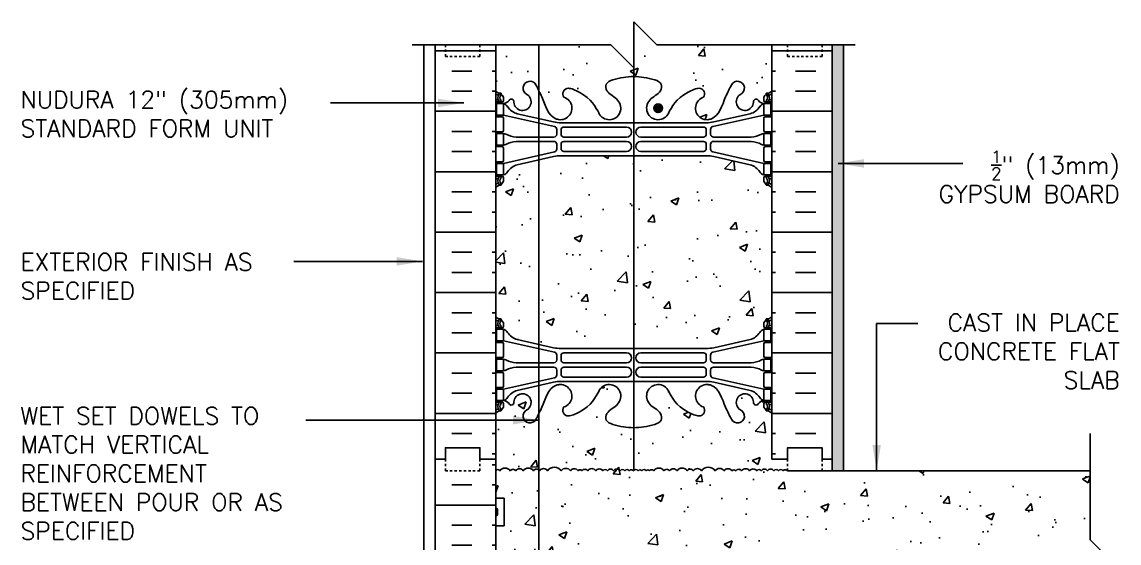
# Model space of a CAD drawing. Header units: inches. Extents: x 103.6 to 151.4, y 92.1 to 160.
# Drawn here: x 103.65 to 151.35, y 137.39 to 160.03 of the extents above; entities that cross this region are included whole.
import ezdxf

# ---------------------------------------------------------------- set-up
doc = ezdxf.new("R2010")
doc.units = ezdxf.units.IN
doc.header["$LTSCALE"] = 0.5
doc.header["$MEASUREMENT"] = 0
doc.linetypes.add('DASHED2', pattern=[0.375, 0.25, -0.125])
for name, color, linetype in [('HATCH', 12, 'Continuous'), ('line25', 2, 'Continuous'), ('LINE3', 3, 'Continuous'), ('LINE50', 5, 'Continuous'), ('LINE9', 9, 'Continuous'), ('TEXT', 4, 'Continuous'), ('Web_Edge', 9, 'Continuous')]:
    doc.layers.add(name, color=color, linetype=linetype)
doc.styles.add('DIM', font='romans.shx', dxfattribs={"width": 0.7})
doc.styles.add('ROMANS', font='romans.shx', dxfattribs={"height": 0.75})
doc.dimstyles.new('ext_12', dxfattribs={"dimscale": 12, "dimtxt": 0.09375, "dimasz": 0.09375, "dimexe": 0.09375, "dimexo": 0.0625, "dimgap": 0.0625, "dimtad": 1, "dimdec": 1, "dimzin": 3, "dimdsep": 46, "dimlunit": 4, "dimtxsty": 'DIM', "dimcen": 0.09, "dimdle": 0.09375, "dimclrt": 4, "dimadec": 0, "dimazin": 0, "dimtfac": 1, "dimtdec": 1, "dimtmove": 2, "dimatfit": 3, "dimfxl": 1, "dimfrac": 2, "dimtolj": 1, "dimtzin": 0, "dimarcsym": 0})

# ---------------------------------------------------------------- blocks, each defined once
blk = doc.blocks.new('12-inch Hinge Pin Web')
at = {"layer": 'Web_Edge'}
for p, q in [((349.823, 208.626), (349.901, 208.626)), ((349.823, 208.526), (350.107, 208.526)), ((349.969, 208.905), (350.059, 208.905)), ((349.969, 208.526), (349.969, 208.456)), ((350.059, 208.905), (350.059, 208.863)), ((350.059, 208.526), (350.059, 208.456)), ((350.169, 208.656), (350.169, 208.588)), ((361.477, 208.656), (361.477, 208.588)), ((361.823, 208.526), (361.54, 208.526)), ((361.677, 208.905), (361.587, 208.905)), ((361.587, 208.905), (361.587, 208.863)), ((361.587, 208.526), (361.587, 208.456)), ((361.677, 208.526), (361.677, 208.456)), ((361.823, 208.626), (361.746, 208.626)), ((352.339, 207.658), (350.758, 208.011)), ((359.308, 207.658), (360.889, 208.011)), ((349.823, 207.886), (350.107, 207.886)), ((349.969, 207.956), (349.969, 207.886)), ((350.059, 207.956), (350.059, 207.886)), ((352.382, 207.459), (350.164, 207.956)), ((350.169, 207.823), (350.169, 207.288)), ((352.666, 207.622), (354.823, 207.622)), ((355.823, 207.622), (352.666, 207.622)), ((355.823, 207.622), (358.981, 207.622)), ((358.981, 207.622), (356.823, 207.622)), ((359.265, 207.459), (361.482, 207.956)), ((361.477, 207.823), (361.477, 207.288)), ((361.823, 207.886), (361.54, 207.886)), ((361.587, 207.956), (361.587, 207.886)), ((361.677, 207.956), (361.677, 207.886)), ((349.823, 207.226), (350.107, 207.226)), ((349.969, 207.226), (349.969, 207.156)), ((350.059, 207.226), (350.059, 207.156)), ((352.48, 207.125), (352.48, 207.337)), ((352.667, 207.126), (352.667, 207.31)), ((352.792, 207.435), (355.511, 207.435)), ((358.855, 207.435), (356.135, 207.435)), ((358.98, 207.126), (358.98, 207.31)), ((359.167, 207.125), (359.167, 207.337)), ((361.823, 207.226), (361.54, 207.226)), ((361.587, 207.226), (361.587, 207.156)), ((361.677, 207.226), (361.677, 207.156)), ((349.823, 206.586), (350.107, 206.586)), ((349.969, 206.586), (349.969, 206.656)), ((350.059, 206.586), (350.059, 206.656)), ((352.355, 207), (350.717, 207)), ((352.355, 206.812), (350.717, 206.812)), ((352.48, 206.687), (352.48, 206.475)), ((352.667, 206.686), (352.667, 206.502)), ((352.792, 207.001), (355.511, 207.001)), ((352.792, 206.811), (355.511, 206.811)), ((358.855, 207.001), (356.135, 207.001)), ((358.855, 206.811), (356.135, 206.811)), ((358.98, 206.686), (358.98, 206.502)), ((359.167, 206.687), (359.167, 206.475)), ((359.292, 207), (360.93, 207)), ((359.292, 206.812), (360.93, 206.812)), ((361.823, 206.586), (361.54, 206.586)), ((361.587, 206.586), (361.587, 206.656)), ((361.677, 206.586), (361.677, 206.656)), ((352.382, 206.353), (350.164, 205.856)), ((350.169, 205.988), (350.169, 206.523)), ((352.339, 206.154), (350.758, 205.801)), ((352.666, 206.19), (354.823, 206.19)), ((355.823, 206.19), (352.666, 206.19)), ((352.792, 206.377), (355.511, 206.377)), ((355.823, 206.19), (358.981, 206.19)), ((358.855, 206.377), (356.135, 206.377)), ((358.981, 206.19), (356.823, 206.19)), ((359.265, 206.353), (361.482, 205.856)), ((359.308, 206.154), (360.889, 205.801)), ((361.477, 205.988), (361.477, 206.523)), ((349.823, 205.926), (350.107, 205.926)), ((349.969, 205.856), (349.969, 205.926)), ((350.059, 205.856), (350.059, 205.926)), ((361.823, 205.926), (361.54, 205.926)), ((361.587, 205.856), (361.587, 205.926)), ((361.677, 205.856), (361.677, 205.926)), ((349.823, 205.286), (350.107, 205.286)), ((349.823, 205.186), (349.901, 205.186)), ((349.969, 205.286), (349.969, 205.356)), ((350.059, 205.286), (350.059, 205.356)), ((350.169, 205.156), (350.169, 205.223)), ((361.477, 205.156), (361.477, 205.223)), ((361.823, 205.286), (361.54, 205.286)), ((361.587, 205.286), (361.587, 205.356)), ((361.677, 205.286), (361.677, 205.356)), ((361.823, 205.186), (361.746, 205.186)), ((349.969, 204.907), (350.059, 204.907)), ((350.059, 204.907), (350.059, 204.949)), ((361.587, 204.907), (361.587, 204.949)), ((361.677, 204.907), (361.587, 204.907)), ((349.969, 199.097), (350.059, 199.097)), ((350.059, 199.097), (350.059, 199.055)), ((361.677, 199.097), (361.587, 199.097)), ((361.587, 199.097), (361.587, 199.055)), ((349.823, 198.818), (349.901, 198.818)), ((349.823, 198.718), (350.107, 198.718)), ((349.969, 198.718), (349.969, 198.648)), ((350.059, 198.718), (350.059, 198.648)), ((350.169, 198.848), (350.169, 198.781)), ((361.477, 198.848), (361.477, 198.781)), ((361.823, 198.718), (361.54, 198.718)), ((361.587, 198.718), (361.587, 198.648)), ((361.677, 198.718), (361.677, 198.648)), ((361.823, 198.818), (361.746, 198.818)), ((349.823, 198.078), (350.107, 198.078)), ((349.969, 198.148), (349.969, 198.078)), ((350.059, 198.148), (350.059, 198.078)), ((352.382, 197.652), (350.164, 198.148)), ((350.169, 198.016), (350.169, 197.481)), ((352.339, 197.85), (350.758, 198.203)), ((359.265, 197.652), (361.482, 198.148)), ((359.308, 197.85), (360.889, 198.203)), ((361.477, 198.016), (361.477, 197.481)), ((361.823, 198.078), (361.54, 198.078)), ((361.587, 198.148), (361.587, 198.078)), ((361.677, 198.148), (361.677, 198.078)), ((352.48, 197.317), (352.48, 197.53)), ((352.666, 197.814), (354.823, 197.814)), ((355.823, 197.814), (352.666, 197.814)), ((352.667, 197.318), (352.667, 197.502)), ((352.792, 197.627), (355.511, 197.627)), ((355.823, 197.814), (358.981, 197.814)), ((358.855, 197.627), (356.135, 197.627)), ((358.981, 197.814), (356.823, 197.814)), ((358.98, 197.318), (358.98, 197.502)), ((359.167, 197.317), (359.167, 197.53)), ((349.823, 197.418), (350.107, 197.418)), ((349.969, 197.418), (349.969, 197.348)), ((350.059, 197.418), (350.059, 197.348)), ((352.355, 197.192), (350.717, 197.192)), ((352.792, 197.193), (355.511, 197.193)), ((358.855, 197.193), (356.135, 197.193)), ((359.292, 197.192), (360.93, 197.192)), ((361.823, 197.418), (361.54, 197.418)), ((361.587, 197.418), (361.587, 197.348)), ((361.677, 197.418), (361.677, 197.348)), ((349.823, 196.778), (350.107, 196.778)), ((349.969, 196.778), (349.969, 196.848)), ((350.059, 196.778), (350.059, 196.848)), ((352.382, 196.545), (350.164, 196.048)), ((350.169, 196.181), (350.169, 196.716)), ((352.355, 197.004), (350.717, 197.004)), ((352.48, 196.879), (352.48, 196.667)), ((352.667, 196.878), (352.667, 196.694)), ((352.792, 197.003), (355.511, 197.003)), ((352.792, 196.569), (355.511, 196.569)), ((358.855, 197.003), (356.135, 197.003)), ((358.855, 196.569), (356.135, 196.569)), ((358.98, 196.878), (358.98, 196.694)), ((359.167, 196.879), (359.167, 196.667)), ((359.265, 196.545), (361.482, 196.048)), ((359.292, 197.004), (360.93, 197.004)), ((361.477, 196.181), (361.477, 196.716)), ((361.823, 196.778), (361.54, 196.778)), ((361.587, 196.778), (361.587, 196.848)), ((361.677, 196.778), (361.677, 196.848)), ((349.823, 196.118), (350.107, 196.118)), ((349.969, 196.048), (349.969, 196.118)), ((350.059, 196.048), (350.059, 196.118)), ((352.339, 196.347), (350.758, 195.994)), ((352.666, 196.383), (354.823, 196.383)), ((355.823, 196.383), (352.666, 196.383)), ((355.823, 196.383), (358.981, 196.383)), ((358.981, 196.383), (356.823, 196.383)), ((359.308, 196.347), (360.889, 195.994)), ((361.823, 196.118), (361.54, 196.118)), ((361.587, 196.048), (361.587, 196.118)), ((361.677, 196.048), (361.677, 196.118)), ((349.823, 195.478), (350.107, 195.478)), ((349.823, 195.378), (349.901, 195.378)), ((349.969, 195.478), (349.969, 195.548)), ((350.059, 195.478), (350.059, 195.548)), ((350.059, 195.099), (350.059, 195.141)), ((350.169, 195.348), (350.169, 195.416)), ((361.477, 195.348), (361.477, 195.416)), ((361.823, 195.478), (361.54, 195.478)), ((361.587, 195.478), (361.587, 195.548)), ((361.587, 195.099), (361.587, 195.141)), ((361.677, 195.478), (361.677, 195.548)), ((361.823, 195.378), (361.746, 195.378)), ((349.969, 195.099), (350.059, 195.099)), ((361.677, 195.099), (361.587, 195.099))]:
    blk.add_line(p, q, dxfattribs=at)
for points in [[(349.864, 207.956), (350.164, 207.956), (350.164, 208.456), (349.864, 208.456)], [(361.782, 207.956), (361.482, 207.956), (361.482, 208.456), (361.782, 208.456)], [(349.864, 205.856), (350.164, 205.856), (350.164, 205.356), (349.864, 205.356)], [(361.782, 205.856), (361.482, 205.856), (361.482, 205.356), (361.782, 205.356)], [(349.864, 198.148), (350.164, 198.148), (350.164, 198.648), (349.864, 198.648)], [(361.782, 198.148), (361.482, 198.148), (361.482, 198.648), (361.782, 198.648)], [(349.864, 196.048), (350.164, 196.048), (350.164, 195.548), (349.864, 195.548)], [(361.782, 196.048), (361.482, 196.048), (361.482, 195.548), (361.782, 195.548)]]:
    blk.add_lwpolyline(points, close=True, dxfattribs=at)
for points in [[(350.164, 206.906), (350.164, 207.156), (349.864, 207.156), (349.864, 206.906)], [(361.482, 206.906), (361.482, 207.156), (361.782, 207.156), (361.782, 206.906)], [(350.164, 206.906), (350.164, 206.656), (349.864, 206.656), (349.864, 206.906)], [(361.482, 206.906), (361.482, 206.656), (361.782, 206.656), (361.782, 206.906)], [(350.164, 197.098), (350.164, 197.348), (349.864, 197.348), (349.864, 197.098)], [(350.164, 197.098), (350.164, 196.848), (349.864, 196.848), (349.864, 197.098)], [(361.482, 197.098), (361.482, 197.348), (361.782, 197.348), (361.782, 197.098)], [(361.482, 197.098), (361.482, 196.848), (361.782, 196.848), (361.782, 197.098)]]:
    blk.add_lwpolyline(points, dxfattribs=at)
for centre, radius, start, end in [((351.309, 209.126), 0.3, 27.597, 243.9425), ((360.337, 209.126), 0.3, 296.0575, 152.403), ((350.169, 209.363), 0.5, 226.2109, 250.5288), ((352.982, 208.879), 0.242, 90, 218.2327), ((358.665, 208.879), 0.242, 321.7673, 90), ((361.477, 209.363), 0.5, 289.4712, 313.7891), ((350.169, 209.363), 0.6, 234.7832, 245.0748), ((349.902, 208.646), 0.0196, 269.4032, 15.4901), ((350.163, 208.71), 0.25, 140.1145, 222.4609), ((349.907, 208.8), 0.021, 343.464, 63.9957), ((350.005, 208.841), 0.045, 321.448, 139.1879), ((350.012, 208.572), 0.045, 222.4609, 42.4609), ((349.919, 208.656), 0.25, 0, 70.5288), ((350.163, 208.71), 0.16, 140.0001, 222.4609), ((350.107, 208.588), 0.0625, 270, 0), ((350.127, 208.805), 0.352, 276.1291, 321.5331), ((350.504, 208.537), 0.113, 347.8156, 154.0569), ((350.989, 208.532), 0.375, 182.9237, 59.8675), ((352.636, 208.254), 0.5, 246.2139, 71.7937), ((354.761, 208.254), 0.5, 204.819, 44.1875), ((356.886, 208.254), 0.5, 135.8125, 335.181), ((359.011, 208.254), 0.5, 108.2063, 293.7861), ((360.657, 208.532), 0.375, 120.1325, 357.0763), ((361.143, 208.537), 0.113, 25.9431, 192.1844), ((361.52, 208.805), 0.352, 218.4669, 263.8709), ((361.727, 208.656), 0.25, 109.4712, 180), ((361.54, 208.588), 0.0625, 180, 270), ((361.635, 208.572), 0.045, 137.5391, 317.5391), ((361.641, 208.841), 0.045, 40.8121, 218.552), ((361.484, 208.71), 0.16, 317.5391, 39.9999), ((361.484, 208.71), 0.25, 317.5391, 39.8855), ((361.74, 208.8), 0.021, 116.0043, 196.536), ((361.745, 208.646), 0.0196, 164.5099, 270.5968), ((361.477, 209.363), 0.6, 294.9252, 305.2168), ((350.042, 208.113), 0.364, 34.9775, 70.3387), ((350.965, 208.725), 0.743, 212.7919, 253.8107), ((360.682, 208.725), 0.743, 286.1893, 327.2081), ((361.605, 208.113), 0.364, 109.6613, 145.0225), ((350.107, 207.823), 0.0625, 0, 90), ((352.666, 209.122), 1.5, 257.4135, 270), ((358.981, 209.122), 1.5, 270, 282.5865), ((361.54, 207.823), 0.0625, 90, 180), ((350.107, 207.288), 0.0625, 270, 0), ((350.16, 206.937), 0.219, 60.4937, 88.92), ((350.806, 208.167), 1.17, 242.6365, 265.6505), ((352.355, 207.125), 0.125, 270, 0), ((352.355, 207.337), 0.125, 0, 77.3767), ((352.792, 207.31), 0.125, 90, 180), ((352.792, 207.126), 0.125, 180, 270), ((355.511, 207.218), 0.217, 270, 90), ((356.135, 207.218), 0.217, 90, 270), ((358.855, 207.31), 0.125, 0, 90), ((358.855, 207.126), 0.125, 270, 360), ((359.292, 207.337), 0.125, 102.6233, 180), ((359.292, 207.125), 0.125, 180, 270), ((360.841, 208.167), 1.17, 274.3495, 297.3635), ((361.487, 206.937), 0.219, 91.08, 119.5063), ((361.54, 207.288), 0.0625, 180, 270), ((350.107, 206.523), 0.0625, 0, 90), ((350.16, 206.875), 0.219, 271.08, 299.5063), ((350.806, 205.645), 1.17, 94.3495, 117.3635), ((352.355, 206.687), 0.125, 0, 90), ((352.792, 206.686), 0.125, 90, 180), ((355.511, 206.594), 0.217, 270, 90), ((356.135, 206.594), 0.217, 90, 270), ((358.855, 206.686), 0.125, 0, 90), ((359.292, 206.687), 0.125, 90, 180), ((360.841, 205.645), 1.17, 62.6365, 85.6505), ((361.487, 206.875), 0.219, 240.4937, 268.92), ((361.54, 206.523), 0.0625, 90, 180), ((352.666, 204.69), 1.5, 90, 102.5865), ((352.355, 206.475), 0.125, 282.6233, 0), ((352.792, 206.502), 0.125, 180, 270), ((358.855, 206.502), 0.125, 270, 0), ((358.981, 204.69), 1.5, 77.4135, 90), ((359.292, 206.475), 0.125, 180, 257.3767), ((350.107, 205.988), 0.0625, 270, 0), ((350.965, 205.087), 0.743, 106.1893, 147.2081), ((360.682, 205.087), 0.743, 32.7919, 73.8107), ((361.54, 205.988), 0.0625, 180, 270), ((349.902, 205.166), 0.0196, 344.5099, 90.5968), ((350.163, 205.101), 0.25, 137.5391, 219.8855), ((350.012, 205.24), 0.045, 317.5391, 137.5391), ((350.163, 205.101), 0.16, 137.5391, 219.9999), ((349.919, 205.156), 0.25, 289.4712, 360), ((350.107, 205.223), 0.0625, 360, 90), ((350.042, 205.699), 0.364, 289.6613, 325.0225), ((361.605, 205.699), 0.364, 214.9775, 250.3387), ((361.54, 205.223), 0.0625, 90, 180), ((361.727, 205.156), 0.25, 180, 250.5288), ((361.635, 205.24), 0.045, 42.4609, 222.4609), ((361.484, 205.101), 0.16, 320.0001, 42.4609), ((361.484, 205.101), 0.25, 320.1145, 42.4609), ((361.745, 205.166), 0.0196, 89.4032, 195.4901), ((350.169, 204.449), 0.6, 114.9252, 125.2168), ((350.169, 204.449), 0.5, 109.4712, 133.7891), ((349.907, 205.012), 0.021, 296.0043, 16.536), ((350.005, 204.97), 0.045, 220.8121, 38.552), ((361.641, 204.97), 0.045, 141.448, 319.1879), ((361.477, 204.449), 0.5, 46.2109, 70.5288), ((361.74, 205.012), 0.021, 163.464, 243.9957), ((361.477, 204.449), 0.6, 54.7832, 65.0748), ((350.169, 199.555), 0.5, 226.2109, 250.5288), ((350.169, 199.555), 0.6, 234.7832, 245.0748), ((350.163, 198.903), 0.25, 140.1145, 222.4609), ((349.907, 198.992), 0.021, 343.464, 63.9957), ((350.005, 199.034), 0.045, 321.448, 139.1879), ((349.919, 198.848), 0.25, 0, 70.5288), ((350.163, 198.903), 0.16, 140.0001, 222.4609), ((361.727, 198.848), 0.25, 109.4712, 180), ((361.641, 199.034), 0.045, 40.8121, 218.552), ((361.484, 198.903), 0.16, 317.5391, 39.9999), ((361.477, 199.555), 0.5, 289.4712, 313.7891), ((361.484, 198.903), 0.25, 317.5391, 39.8855), ((361.74, 198.992), 0.021, 116.0043, 196.536), ((361.477, 199.555), 0.6, 294.9252, 305.2168), ((349.902, 198.838), 0.0196, 269.4032, 15.4901), ((350.012, 198.764), 0.045, 222.4609, 42.4609), ((350.107, 198.781), 0.0625, 270, 0), ((350.042, 198.306), 0.364, 34.9775, 70.3387), ((350.965, 198.917), 0.743, 212.7919, 253.8107), ((360.682, 198.917), 0.743, 286.1893, 327.2081), ((361.605, 198.306), 0.364, 109.6613, 145.0225), ((361.54, 198.781), 0.0625, 180, 270), ((361.635, 198.764), 0.045, 137.5391, 317.5391), ((361.745, 198.838), 0.0196, 164.5099, 270.5968), ((350.107, 198.016), 0.0625, 0, 90), ((361.54, 198.016), 0.0625, 90, 180), ((352.666, 199.314), 1.5, 257.4135, 270), ((352.355, 197.53), 0.125, 0, 77.3767), ((352.792, 197.502), 0.125, 90, 180), ((355.511, 197.41), 0.217, 270, 90), ((356.135, 197.41), 0.217, 90, 270), ((358.855, 197.502), 0.125, 0, 90), ((358.981, 199.314), 1.5, 270, 282.5865), ((359.292, 197.53), 0.125, 102.6233, 180), ((350.107, 197.481), 0.0625, 270, 0), ((350.16, 197.13), 0.219, 60.4937, 88.92), ((350.806, 198.359), 1.17, 242.6365, 265.6505), ((352.355, 197.317), 0.125, 270, 0), ((352.792, 197.318), 0.125, 180, 270), ((358.855, 197.318), 0.125, 270, 360), ((359.292, 197.317), 0.125, 180, 270), ((360.841, 198.359), 1.17, 274.3495, 297.3635), ((361.487, 197.13), 0.219, 91.08, 119.5063), ((361.54, 197.481), 0.0625, 180, 270), ((350.107, 196.716), 0.0625, 0, 90), ((350.16, 197.067), 0.219, 271.08, 299.5063), ((350.806, 195.837), 1.17, 94.3495, 117.3635), ((352.355, 196.879), 0.125, 0, 90), ((352.355, 196.667), 0.125, 282.6233, 0), ((352.792, 196.878), 0.125, 90, 180), ((352.792, 196.694), 0.125, 180, 270), ((355.511, 196.786), 0.217, 270, 90), ((356.135, 196.786), 0.217, 90, 270), ((358.855, 196.878), 0.125, 0, 90), ((358.855, 196.694), 0.125, 270, 0), ((359.292, 196.879), 0.125, 90, 180), ((359.292, 196.667), 0.125, 180, 257.3767), ((360.841, 195.837), 1.17, 62.6365, 85.6505), ((361.487, 197.067), 0.219, 240.4937, 268.92), ((361.54, 196.716), 0.0625, 90, 180), ((350.107, 196.181), 0.0625, 270, 0), ((352.666, 194.883), 1.5, 90, 102.5865), ((352.636, 195.75), 0.5, 288.2063, 113.7861), ((354.761, 195.75), 0.5, 315.8125, 155.181), ((356.886, 195.75), 0.5, 24.819, 224.1875), ((359.011, 195.75), 0.5, 66.2139, 251.7937), ((358.981, 194.883), 1.5, 77.4135, 90), ((361.54, 196.181), 0.0625, 180, 270), ((350.042, 195.891), 0.364, 289.6613, 325.0225), ((350.965, 195.28), 0.743, 106.1893, 147.2081), ((350.989, 195.472), 0.375, 300.1325, 177.0763), ((360.657, 195.472), 0.375, 2.9237, 239.8675), ((360.682, 195.28), 0.743, 32.7919, 73.8107), ((361.605, 195.891), 0.364, 214.9775, 250.3387), ((350.169, 194.641), 0.6, 114.9252, 125.2168), ((350.169, 194.641), 0.5, 109.4712, 133.7891), ((349.902, 195.359), 0.0196, 344.5099, 90.5968), ((350.163, 195.294), 0.25, 137.5391, 219.8855), ((349.907, 195.204), 0.021, 296.0043, 16.536), ((350.005, 195.163), 0.045, 220.8121, 38.552), ((350.012, 195.432), 0.045, 317.5391, 137.5391), ((350.163, 195.294), 0.16, 137.5391, 219.9999), ((349.919, 195.348), 0.25, 289.4712, 360), ((350.107, 195.416), 0.0625, 360, 90), ((350.127, 195.199), 0.352, 38.4669, 83.8709), ((350.504, 195.467), 0.113, 205.9431, 12.1844), ((351.309, 194.878), 0.3, 116.0575, 332.403), ((352.982, 195.125), 0.242, 141.7673, 270), ((358.665, 195.125), 0.242, 270, 38.2327), ((360.337, 194.878), 0.3, 207.597, 63.9425), ((361.143, 195.467), 0.113, 167.8156, 334.0569), ((361.52, 195.199), 0.352, 96.1291, 141.5331), ((361.54, 195.416), 0.0625, 90, 180), ((361.727, 195.348), 0.25, 180, 250.5288), ((361.635, 195.432), 0.045, 42.4609, 222.4609), ((361.641, 195.163), 0.045, 141.448, 319.1879), ((361.484, 195.294), 0.16, 320.0001, 42.4609), ((361.477, 194.641), 0.5, 46.2109, 70.5288), ((361.484, 195.294), 0.25, 320.1145, 42.4609), ((361.74, 195.204), 0.021, 163.464, 243.9957), ((361.745, 195.359), 0.0196, 89.4032, 195.4901), ((361.477, 194.641), 0.6, 54.7832, 65.0748)]:
    blk.add_arc(centre, radius, start, end, dxfattribs=at)
for points, knots in [([(355.119, 208.603), (355.012, 208.766), (354.652, 208.856), (354.575, 209.352), (355.123, 209.588), (355.527, 209.616), (355.823, 209.637)], [0.229407, 0.229407, 0.229407, 0.229407, 0.844432, 1.128849, 1.464331, 2.389004, 2.389004, 2.389004, 2.389004]), ([(356.527, 208.603), (356.635, 208.766), (356.995, 208.856), (357.072, 209.352), (356.524, 209.588), (356.12, 209.616), (355.823, 209.637)], [0.229407, 0.229407, 0.229407, 0.229407, 0.844432, 1.128849, 1.464331, 2.389004, 2.389004, 2.389004, 2.389004]), ([(351.575, 209.265), (351.661, 209.098), (351.914, 208.608), (352.128, 207.859), (352.538, 207.764), (352.595, 207.756)], [0, 0, 0, 0, 0.579211, 1.703896, 1.875321, 1.875321, 1.875321, 1.875321]), ([(352.982, 209.121), (353.103, 209.123), (353.937, 208.766), (354.176, 208.309), (354.317, 208.026)], [0.038125, 0.038125, 0.038125, 0.038125, 0.320663, 1.258119, 1.258119, 1.258119, 1.258119]), ([(358.665, 209.121), (358.544, 209.123), (357.71, 208.766), (357.471, 208.309), (357.33, 208.026)], [0.038125, 0.038125, 0.038125, 0.038125, 0.320663, 1.258119, 1.258119, 1.258119, 1.258119]), ([(360.072, 209.265), (359.986, 209.098), (359.733, 208.608), (359.519, 207.859), (359.109, 207.764), (359.052, 207.756)], [0, 0, 0, 0, 0.579211, 1.703896, 1.875321, 1.875321, 1.875321, 1.875321]), ([(351.575, 194.739), (351.661, 194.906), (351.914, 195.396), (352.128, 196.145), (352.538, 196.24), (352.595, 196.248)], [0, 0, 0, 0, 0.579211, 1.703896, 1.875321, 1.875321, 1.875321, 1.875321]), ([(360.072, 194.739), (359.986, 194.906), (359.733, 195.396), (359.519, 196.145), (359.109, 196.24), (359.052, 196.248)], [0, 0, 0, 0, 0.579211, 1.703896, 1.875321, 1.875321, 1.875321, 1.875321]), ([(352.982, 194.883), (353.103, 194.881), (353.937, 195.239), (354.176, 195.695), (354.317, 195.979)], [0.038125, 0.038125, 0.038125, 0.038125, 0.320663, 1.258119, 1.258119, 1.258119, 1.258119]), ([(358.665, 194.883), (358.544, 194.881), (357.71, 195.239), (357.471, 195.695), (357.33, 195.979)], [0.038125, 0.038125, 0.038125, 0.038125, 0.320663, 1.258119, 1.258119, 1.258119, 1.258119]), ([(355.119, 195.401), (355.012, 195.238), (354.652, 195.148), (354.575, 194.652), (355.123, 194.416), (355.527, 194.388), (355.823, 194.367)], [0.229407, 0.229407, 0.229407, 0.229407, 0.844432, 1.128849, 1.464331, 2.389004, 2.389004, 2.389004, 2.389004]), ([(356.527, 195.401), (356.635, 195.238), (356.995, 195.148), (357.072, 194.652), (356.524, 194.416), (356.12, 194.388), (355.823, 194.367)], [0.229407, 0.229407, 0.229407, 0.229407, 0.844432, 1.128849, 1.464331, 2.389004, 2.389004, 2.389004, 2.389004])]:
    blk.add_open_spline(points, degree=3, knots=knots, dxfattribs=at)
for points in [[(352.667, 207.131), (352.667, 207.305)], [(358.98, 207.131), (358.98, 207.305)], [(352.667, 206.681), (352.667, 206.507)], [(358.98, 206.681), (358.98, 206.507)], [(352.667, 197.323), (352.667, 197.497)], [(358.98, 197.323), (358.98, 197.497)], [(352.667, 196.873), (352.667, 196.699)], [(358.98, 196.873), (358.98, 196.699)]]:
    blk.add_open_spline(points, degree=1, dxfattribs=at)

msp = doc.modelspace()

# ---------------------------------------------------------------- hatches: boundary and pattern name
at = {"layer": 'HATCH'}
h = msp.add_hatch(dxfattribs=at)
h.set_pattern_fill('AR-CONC', color=256, scale=0.5)
edge = h.paths.add_edge_path()
edge.add_line((129.247, 159.034), (124.247, 159.034))
edge.add_line((124.247, 159.034), (124.247, 157.034))
edge.add_arc((124.593, 157.395), 0.5, 226.2109, 246.4218)
edge.add_line((124.393, 156.937), (124.483, 156.937))
edge.add_line((124.483, 156.937), (124.483, 156.895))
edge.add_arc((124.343, 156.688), 0.25, 0, 55.9442, ccw=False)
edge.add_line((124.593, 156.688), (124.593, 156.621))
edge.add_arc((124.531, 156.621), 0.0625, -90, 0, ccw=False)
edge.add_line((124.531, 156.558), (124.483, 156.558))
edge.add_line((124.483, 156.558), (124.483, 156.488))
edge.add_line((124.483, 156.488), (124.588, 156.488))
edge.add_arc((124.551, 156.838), 0.352, 276.1291, 321.5331)
edge.add_arc((124.928, 156.57), 0.113, -12.1844, 154.0569, ccw=False)
edge.add_arc((125.413, 156.565), 0.375, 182.9237, 419.8675)
edge.add_arc((125.733, 157.158), 0.3, 27.597, 243.9425, ccw=False)
edge.add_spline(control_points=[(125.999, 157.297), (126.085, 157.131), (126.338, 156.641), (126.532, 155.96), (126.858, 155.829)], knot_values=[0, 0, 0, 0, 0.579211, 1.703896, 1.703896, 1.703896, 1.703896], degree=3, periodic=0)
edge.add_spline(control_points=[(126.858, 155.829), (126.908, 155.809), (126.962, 155.797), (127.019, 155.788)], knot_values=[1.703896, 1.703896, 1.703896, 1.703896, 1.875321, 1.875321, 1.875321, 1.875321], degree=3, periodic=0)
edge.add_arc((127.06, 156.287), 0.5, 265.2926, 431.7937)
edge.add_arc((127.406, 156.911), 0.242, 90, 218.2327, ccw=False)
edge.add_spline(control_points=[(127.406, 157.153), (127.527, 157.155), (128.346, 156.804), (128.591, 156.357), (128.731, 156.077)], knot_values=[0.038125, 0.038125, 0.038125, 0.038125, 0.320663, 1.237398, 1.237398, 1.237398, 1.237398], degree=3, periodic=0)
edge.add_arc((129.185, 156.287), 0.5, 204.819, 404.1875)
edge.add_spline(control_points=[(129.543, 156.635), (129.435, 156.798), (129.075, 156.889), (128.999, 157.384), (129.547, 157.62), (129.951, 157.649), (130.247, 157.67)], knot_values=[0.229407, 0.229407, 0.229407, 0.229407, 0.844432, 1.128849, 1.464331, 2.389004, 2.389004, 2.389004, 2.389004], degree=3, periodic=0)
edge.add_spline(control_points=[(130.247, 157.67), (130.543, 157.649), (130.947, 157.62), (131.495, 157.384), (131.419, 156.889), (131.059, 156.798), (130.951, 156.635)], knot_values=[0.229407, 0.229407, 0.229407, 0.229407, 1.15408, 1.489562, 1.773979, 2.389004, 2.389004, 2.389004, 2.389004], degree=3, periodic=0)
edge.add_arc((131.31, 156.287), 0.5, 135.8125, 335.181)
edge.add_spline(control_points=[(131.763, 156.077), (131.903, 156.357), (132.148, 156.804), (132.967, 157.155), (133.088, 157.153)], knot_values=[0.038125, 0.038125, 0.038125, 0.038125, 0.95486, 1.237398, 1.237398, 1.237398, 1.237398], degree=3, periodic=0)
edge.add_arc((133.088, 156.911), 0.242, -38.2327, 90, ccw=False)
edge.add_arc((133.435, 156.287), 0.5, 108.2063, 274.7074)
edge.add_spline(control_points=[(133.476, 155.788), (133.532, 155.797), (133.587, 155.809), (133.636, 155.829)], knot_values=[1.703896, 1.703896, 1.703896, 1.703896, 1.875321, 1.875321, 1.875321, 1.875321], degree=3, periodic=0)
edge.add_spline(control_points=[(133.636, 155.829), (133.962, 155.96), (134.156, 156.641), (134.409, 157.131), (134.495, 157.297)], knot_values=[0, 0, 0, 0, 1.124685, 1.703896, 1.703896, 1.703896, 1.703896], degree=3, periodic=0)
edge.add_arc((134.761, 157.158), 0.3, -63.9425, 153.0283, ccw=False)
edge.add_arc((135.081, 156.565), 0.375, 120.1325, 357.0763)
edge.add_arc((135.566, 156.57), 0.113, 25.9431, 192.1844, ccw=False)
edge.add_arc((135.944, 156.838), 0.352, 218.4669, 263.8709)
edge.add_line((135.906, 156.488), (136.011, 156.488))
edge.add_line((136.011, 156.488), (136.011, 156.558))
edge.add_line((136.011, 156.558), (135.964, 156.558))
edge.add_arc((135.964, 156.621), 0.0625, 180, 270, ccw=False)
edge.add_line((135.901, 156.621), (135.901, 156.688))
edge.add_arc((136.151, 156.688), 0.25, 124.0558, 180, ccw=False)
edge.add_line((136.011, 156.895), (136.011, 156.937))
edge.add_line((136.011, 156.937), (136.101, 156.937))
edge.add_arc((135.901, 157.395), 0.5, 293.5782, 313.7891)
edge.add_line((136.247, 157.034), (136.247, 159.034))
edge.add_line((136.247, 159.034), (131.247, 159.034))
edge.add_line((131.247, 159.034), (130.247, 160.034))
edge.add_line((130.247, 160.034), (130.247, 159.034))
edge.add_line((130.247, 159.034), (130.247, 158.034))
edge.add_line((130.247, 158.034), (129.247, 159.034))
h = msp.add_hatch(dxfattribs=at)
h.set_pattern_fill('INSUL', color=256, scale=7, style=0)
h.set_pattern_definition([(0, (-2801.9145, -255.975), (0, 2.625), []), (0, (-2801.9145, -255.1), (0, 2.625), [0.875, -0.875]), (0, (-2801.9145, -254.225), (0, 2.625), [0.875, -0.875])])
h.paths.add_polyline_path([(121.622, 141.034), (122.06, 141.034), (122.06, 141.534), (123.56, 141.534), (123.56, 141.034), (124.247, 141.034), (124.247, 159.034), (123.56, 159.034), (123.56, 159.534), (122.06, 159.534), (122.06, 159.034), (121.622, 159.034)])
h = msp.add_hatch(dxfattribs=at)
h.set_pattern_fill('INSUL', color=256, scale=7, style=0)
h.set_pattern_definition([(180, (3062.4086, -255.975), (0, 2.625), []), (180, (3062.4086, -255.1), (0, 2.625), [0.875, -0.875]), (180, (3062.4086, -254.225), (0, 2.625), [0.875, -0.875])])
h.paths.add_polyline_path([(138.872, 141.034), (138.435, 141.034), (138.435, 141.534), (136.935, 141.534), (136.935, 141.034), (136.247, 141.034), (136.247, 159.034), (136.935, 159.034), (136.935, 159.534), (138.435, 159.534), (138.435, 159.034), (138.872, 159.034)])
h = msp.add_hatch(dxfattribs=at)
h.set_pattern_fill('AR-SAND', color=256, scale=0.5, style=0)
h.set_pattern_definition([(37.5, (-92.5193, 2.6143), (-0.0314967, 0.9634119), [0, -0.76, 0, -0.85, 0, -0.8125]), (7.5, (-92.5193, 2.6143), (0.8848884, 1.411073), [0, -0.41, 0, -0.685, 0, -0.2625]), (327.5, (-93.1343, 2.6143), (1.557071, 0.0028295), [0, -0.25, 0, -0.9, 0, -1.175]), (317.5, (-93.1343, 2.6143), (1.503063, 0.438838), [0, -0.125, 0, -0.59, 0, -0.675])])
h.paths.add_polyline_path([(139.372, 116.947), (138.872, 116.947), (138.872, 114.034), (139.372, 114.034)])
h.paths.add_polyline_path([(139.372, 132.534), (138.872, 132.534), (138.872, 132.06), (139.372, 132.06)])
h.paths.add_polyline_path([(139.372, 117.034), (138.872, 117.034), (138.872, 132.034), (139.372, 132.034)])
h.paths.add_polyline_path([(139.372, 140.534), (138.872, 140.534), (138.872, 159.034), (139.372, 159.034)])
h = msp.add_hatch(dxfattribs=at)
h.set_pattern_fill('AR-CONC', color=256, scale=0.5)
h.paths.add_polyline_path([(136.247, 152.842, 0.088416), (136.101, 152.939), (136.011, 152.939), (136.011, 152.981, -0.249069), (135.901, 153.188), (135.901, 153.256, -0.414214), (135.964, 153.318), (136.011, 153.318), (136.011, 153.388), (135.906, 153.388, -0.155529), (135.73, 153.522, 0.180914), (135.313, 153.834), (133.732, 154.187, 0.054974), (133.405, 154.223), (131.247, 154.223), (130.247, 154.223), (127.089, 154.223, 0.054974), (126.762, 154.187), (125.181, 153.834, 0.180914), (124.764, 153.522, -0.155529), (124.588, 153.388), (124.483, 153.388), (124.483, 153.318), (124.531, 153.318, -0.414214), (124.593, 153.256), (124.593, 153.188, -0.249069), (124.483, 152.981), (124.483, 152.939), (124.393, 152.939, 0.088416), (124.247, 152.842), (124.247, 147.227, 0.088416), (124.393, 147.129), (124.483, 147.129), (124.483, 147.088, -0.249069), (124.593, 146.881), (124.593, 146.813, -0.414214), (124.531, 146.751), (124.483, 146.751), (124.483, 146.681), (124.588, 146.681, -0.155529), (124.764, 146.547, 0.180914), (125.181, 146.235), (126.762, 145.882, 0.054974), (127.089, 145.846), (129.247, 145.846), (130.247, 145.846), (133.405, 145.846, 0.054974), (133.732, 145.882), (135.313, 146.235, 0.180914), (135.73, 146.547, -0.155529), (135.906, 146.681), (136.011, 146.681), (136.011, 146.751), (135.964, 146.751, -0.414214), (135.901, 146.813), (135.901, 146.881, -0.249069), (136.011, 147.088), (136.011, 147.129), (136.101, 147.129, 0.088416), (136.247, 147.227)])
h = msp.add_hatch(dxfattribs=at)
h.set_pattern_fill('AR-CONC', color=256, scale=0.5)
edge = h.paths.add_edge_path()
edge.add_line((136.935, 141.034), (136.247, 141.034))
edge.add_line((136.247, 141.034), (136.247, 143.034))
edge.add_arc((135.901, 142.674), 0.5, 46.2109, 66.4218)
edge.add_line((136.101, 143.132), (136.011, 143.132))
edge.add_line((136.011, 143.132), (136.011, 143.174))
edge.add_arc((136.151, 143.381), 0.25, 180, 235.9442, ccw=False)
edge.add_line((135.901, 143.381), (135.901, 143.448))
edge.add_arc((135.964, 143.448), 0.0625, 90, 180, ccw=False)
edge.add_line((135.964, 143.511), (136.011, 143.511))
edge.add_line((136.011, 143.511), (136.011, 143.581))
edge.add_line((136.011, 143.581), (135.906, 143.581))
edge.add_arc((135.944, 143.231), 0.352, 96.1291, 141.5331)
edge.add_arc((135.566, 143.499), 0.113, 167.8156, 334.0569, ccw=False)
edge.add_arc((135.081, 143.504), 0.375, 2.9237, 239.8675)
edge.add_arc((134.761, 142.91), 0.3, -152.403, 63.9425, ccw=False)
edge.add_spline(control_points=[(134.495, 142.772), (134.409, 142.938), (134.156, 143.428), (133.962, 144.109), (133.636, 144.24)], knot_values=[0, 0, 0, 0, 0.579211, 1.703896, 1.703896, 1.703896, 1.703896], degree=3, periodic=0)
edge.add_spline(control_points=[(133.636, 144.24), (133.587, 144.26), (133.532, 144.272), (133.476, 144.281)], knot_values=[1.703896, 1.703896, 1.703896, 1.703896, 1.875321, 1.875321, 1.875321, 1.875321], degree=3, periodic=0)
edge.add_arc((133.435, 143.782), 0.5, 85.2926, 251.7937)
edge.add_arc((133.088, 143.157), 0.242, -90, 38.2327, ccw=False)
edge.add_spline(control_points=[(133.088, 142.915), (132.967, 142.913), (132.148, 143.265), (131.903, 143.712), (131.763, 143.992)], knot_values=[0.038125, 0.038125, 0.038125, 0.038125, 0.320663, 1.237398, 1.237398, 1.237398, 1.237398], degree=3, periodic=0)
edge.add_spline(control_points=[(131.763, 143.992), (131.76, 143.998), (131.757, 144.005), (131.754, 144.011)], knot_values=[1.237398, 1.237398, 1.237398, 1.237398, 1.258119, 1.258119, 1.258119, 1.258119], degree=3, periodic=0)
edge.add_arc((131.31, 143.782), 0.5, 28.0183, 224.1875)
edge.add_spline(control_points=[(130.951, 143.434), (131.059, 143.271), (131.419, 143.18), (131.495, 142.685), (130.947, 142.449), (130.543, 142.42), (130.247, 142.399)], knot_values=[0.229407, 0.229407, 0.229407, 0.229407, 0.844432, 1.128849, 1.464331, 2.389004, 2.389004, 2.389004, 2.389004], degree=3, periodic=0)
edge.add_spline(control_points=[(130.247, 142.399), (129.951, 142.42), (129.547, 142.449), (128.999, 142.685), (129.075, 143.18), (129.435, 143.271), (129.543, 143.434)], knot_values=[0.229407, 0.229407, 0.229407, 0.229407, 1.15408, 1.489562, 1.773979, 2.389004, 2.389004, 2.389004, 2.389004], degree=3, periodic=0)
edge.add_arc((129.185, 143.782), 0.5, 315.8125, 511.9817)
edge.add_spline(control_points=[(128.74, 144.011), (128.737, 144.005), (128.734, 143.998), (128.731, 143.992)], knot_values=[1.237398, 1.237398, 1.237398, 1.237398, 1.258119, 1.258119, 1.258119, 1.258119], degree=3, periodic=0)
edge.add_spline(control_points=[(128.731, 143.992), (128.591, 143.712), (128.346, 143.265), (127.527, 142.913), (127.406, 142.915)], knot_values=[0.038125, 0.038125, 0.038125, 0.038125, 0.95486, 1.237398, 1.237398, 1.237398, 1.237398], degree=3, periodic=0)
edge.add_arc((127.406, 143.157), 0.242, 141.7673, 270, ccw=False)
edge.add_arc((127.06, 143.782), 0.5, 288.2063, 454.7074)
edge.add_spline(control_points=[(127.019, 144.281), (126.962, 144.272), (126.908, 144.26), (126.858, 144.24)], knot_values=[1.703896, 1.703896, 1.703896, 1.703896, 1.875321, 1.875321, 1.875321, 1.875321], degree=3, periodic=0)
edge.add_spline(control_points=[(126.858, 144.24), (126.532, 144.109), (126.338, 143.428), (126.085, 142.938), (125.999, 142.772)], knot_values=[0, 0, 0, 0, 1.124685, 1.703896, 1.703896, 1.703896, 1.703896], degree=3, periodic=0)
edge.add_arc((125.733, 142.91), 0.3, 116.0575, 333.0565, ccw=False)
edge.add_arc((125.413, 143.504), 0.375, 300.1325, 537.0763)
edge.add_arc((124.928, 143.499), 0.113, -154.0569, 12.1844, ccw=False)
edge.add_arc((124.551, 143.231), 0.352, 38.4669, 83.8709)
edge.add_line((124.588, 143.581), (124.483, 143.581))
edge.add_line((124.483, 143.581), (124.483, 143.511))
edge.add_line((124.483, 143.511), (124.531, 143.511))
edge.add_arc((124.531, 143.448), 0.0625, 0, 90, ccw=False)
edge.add_line((124.593, 143.448), (124.593, 143.381))
edge.add_arc((124.343, 143.381), 0.25, 304.0558, 360, ccw=False)
edge.add_line((124.483, 143.174), (124.483, 143.132))
edge.add_line((124.483, 143.132), (124.393, 143.132))
edge.add_arc((124.593, 142.674), 0.5, 113.5782, 133.7891)
edge.add_line((124.247, 143.034), (124.247, 141.034))
edge.add_line((124.247, 141.034), (124.247, 140.535))
edge.add_arc((124.338, 140.471), 0.111, 35, 144.6159, ccw=False)
edge.add_arc((124.652, 140.379), 0.272, 35, 145, ccw=False)
edge.add_arc((124.997, 140.449), 0.149, 35, 145, ccw=False)
edge.add_arc((125.281, 140.421), 0.198, 35, 145, ccw=False)
edge.add_arc((125.664, 140.38), 0.27, 35, 145, ccw=False)
edge.add_arc((126.018, 140.442), 0.162, 35, 145, ccw=False)
edge.add_arc((126.328, 140.411), 0.217, 35, 145, ccw=False)
edge.add_arc((126.8, 140.329), 0.36, 35, 145, ccw=False)
edge.add_arc((127.294, 140.395), 0.244, 35, 145, ccw=False)
edge.add_arc((127.66, 140.419), 0.203, 35, 145, ccw=False)
edge.add_arc((127.912, 140.475), 0.104, 35, 145, ccw=False)
edge.add_arc((128.123, 140.446), 0.154, 35, 145, ccw=False)
edge.add_arc((128.424, 140.413), 0.213, 35, 145, ccw=False)
edge.add_arc((128.753, 140.426), 0.189, 35, 145, ccw=False)
edge.add_arc((129.007, 140.466), 0.121, 35, 145, ccw=False)
edge.add_arc((129.239, 140.441), 0.163, 35, 145, ccw=False)
edge.add_arc((129.513, 140.437), 0.171, 35, 145, ccw=False)
edge.add_arc((129.756, 140.463), 0.126, 35, 145, ccw=False)
edge.add_arc((129.957, 140.467), 0.119, 35, 145, ccw=False)
edge.add_arc((130.142, 140.473), 0.107, 35, 145, ccw=False)
edge.add_arc((130.336, 140.461), 0.129, 35, 145, ccw=False)
edge.add_arc((130.524, 140.477), 0.1, 35, 145, ccw=False)
edge.add_arc((130.697, 140.471), 0.111, 35, 145, ccw=False)
edge.add_arc((130.862, 140.483), 0.0907, 35, 145, ccw=False)
edge.add_arc((131.027, 140.47), 0.111, 35, 144.6159, ccw=False)
edge.add_arc((131.341, 140.378), 0.272, 35, 145, ccw=False)
edge.add_arc((131.686, 140.449), 0.149, 35, 145, ccw=False)
edge.add_arc((131.971, 140.421), 0.198, 35, 145, ccw=False)
edge.add_arc((132.354, 140.379), 0.27, 35, 145, ccw=False)
edge.add_arc((132.708, 140.441), 0.162, 35, 145, ccw=False)
edge.add_arc((133.018, 140.41), 0.217, 35, 145, ccw=False)
edge.add_arc((133.49, 140.328), 0.36, 35, 145, ccw=False)
edge.add_arc((133.984, 140.394), 0.244, 35, 145, ccw=False)
edge.add_arc((134.35, 140.418), 0.203, 35, 145, ccw=False)
edge.add_arc((134.601, 140.474), 0.104, 35, 145, ccw=False)
edge.add_arc((134.813, 140.446), 0.154, 35, 145, ccw=False)
edge.add_arc((135.113, 140.412), 0.213, 35, 145, ccw=False)
edge.add_arc((135.442, 140.426), 0.189, 35, 145, ccw=False)
edge.add_arc((135.696, 140.465), 0.121, 35, 145, ccw=False)
edge.add_arc((135.929, 140.441), 0.163, 35, 145, ccw=False)
edge.add_arc((136.203, 140.436), 0.171, 35, 145, ccw=False)
edge.add_arc((136.446, 140.462), 0.126, 35, 145, ccw=False)
edge.add_arc((136.646, 140.466), 0.119, 35, 145, ccw=False)
edge.add_arc((136.832, 140.473), 0.107, 35, 145, ccw=False)
edge.add_arc((137.025, 140.46), 0.129, 134.7339, 145, ccw=False)
edge.add_line((136.935, 140.552), (136.935, 141.034))
h = msp.add_hatch(dxfattribs=at)
h.set_pattern_fill('INSUL', color=256, scale=7, style=0)
h.set_pattern_definition([(0, (-2801.9145, 538.044), (0, -2.625), []), (0, (-2801.9145, 537.169), (0, -2.625), [0.875, -0.875]), (0, (-2801.9145, 536.294), (0, -2.625), [0.875, -0.875])])
h.paths.add_polyline_path([(121.622, 123.034), (122.06, 123.034), (122.06, 122.534), (123.56, 122.534), (123.56, 123.034), (124.247, 123.034), (124.247, 141.034), (123.56, 141.034), (123.56, 140.534), (122.06, 140.534), (122.06, 141.034), (121.622, 141.034)])
h = msp.add_hatch(dxfattribs=at)
h.set_pattern_fill('AR-CONC', color=256, scale=0.5)
h.paths.add_polyline_path([(149.098, 136.534), (151.098, 136.534), (150.098, 137.534), (150.098, 140.534), (136.935, 140.534), (136.935, 140.552, 0.044824), (136.92, 140.534, 0.520567), (136.744, 140.534, 0.520567), (136.549, 140.534, 0.520567), (136.343, 140.534, 0.520567), (136.062, 140.534, 0.520567), (135.795, 140.534, 0.520567), (135.597, 140.534, 0.520567), (135.288, 140.534, 0.520567), (134.939, 140.534, 0.520567), (134.687, 140.534, 0.520567), (134.516, 140.534, 0.520567), (134.184, 140.534, 0.520567), (133.784, 140.534, 0.520567), (133.195, 140.534, 0.520567), (132.84, 140.534, 0.520567), (132.575, 140.534, 0.520567), (132.133, 140.534, 0.520567), (131.809, 140.534, 0.520567), (131.564, 140.534, 0.520567), (131.118, 140.534, 0.518439), (130.937, 140.535, 0.520567), (130.788, 140.535, 0.520567), (130.606, 140.535, 0.520567), (130.441, 140.535, 0.520567), (130.23, 140.535, 0.520567), (130.054, 140.535, 0.520567), (129.859, 140.535, 0.520567), (129.653, 140.535, 0.520567), (129.373, 140.535, 0.520567), (129.106, 140.535, 0.520567), (128.908, 140.535, 0.520567), (128.598, 140.535, 0.520567), (128.25, 140.535, 0.520567), (127.997, 140.535, 0.520567), (127.826, 140.535, 0.520567), (127.494, 140.535, 0.520567), (127.095, 140.535, 0.520567), (126.505, 140.535, 0.520567), (126.151, 140.535, 0.520567), (125.885, 140.535, 0.520567), (125.443, 140.535, 0.520567), (125.119, 140.535, 0.520567), (124.874, 140.535, 0.520567), (124.429, 140.535, 0.518439), (124.247, 140.535), (124.247, 139.339), (124.612, 139.339), (124.612, 138.139), (124.247, 138.139), (124.247, 137.389), (124.612, 137.389), (124.612, 136.189), (124.247, 136.189), (124.247, 135.439), (124.612, 135.439), (124.612, 134.239), (124.247, 134.239), (124.247, 133.489), (124.612, 133.489), (124.612, 132.405, -0.223532), (124.822, 132.284, -0.520567), (125.215, 132.284, -0.520567), (125.547, 132.284, -0.520567), (125.909, 132.284, -0.520567), (126.281, 132.284, -0.520567), (126.747, 132.284, -0.520567), (127.14, 132.284, -0.520567), (127.471, 132.284, -0.520567), (127.834, 132.284, -0.520567), (128.206, 132.284, -0.520567), (128.672, 132.284, -0.520567), (129.065, 132.284, -0.520567), (129.396, 132.284, -0.493322), (129.747, 132.3, -0.520567), (130.14, 132.3, -0.520567), (130.471, 132.3, -0.520567), (130.834, 132.3, -0.520567), (131.206, 132.3, -0.520567), (131.672, 132.3, -0.520567), (132.065, 132.3, -0.520567), (132.396, 132.3, -0.520567), (132.759, 132.3, -0.520567), (133.131, 132.3, -0.520567), (133.597, 132.3, -0.520567), (133.99, 132.3, -0.520567), (134.321, 132.3, -0.520567), (134.684, 132.3, -0.520567), (135.056, 132.3, -0.520567), (135.522, 132.3, -0.520567), (135.915, 132.3, -0.520567), (136.246, 132.3, -0.001194), (136.247, 132.301), (136.247, 132.534), (150.098, 132.534), (150.098, 135.534)])
at = {"layer": 'LINE3'}
h = msp.add_hatch(color=256, dxfattribs=at)
h.paths.add_polyline_path([(131.494, 156.252, -0.831395), (131.125, 156.252)])
h.paths.add_polyline_path([(131.497, 156.287, -0.045935), (131.494, 156.252), (131.125, 156.252, -0.045935), (131.122, 156.287, -1)])

# ---------------------------------------------------------------- linework, layer by layer
at = {"layer": 'HATCH'}
for points in [[(130.937, 140.535, 0.520567), (130.788, 140.535, 0.520567), (130.606, 140.535, 0.520567), (130.441, 140.535, 0.520567), (130.23, 140.535, 0.520567), (130.054, 140.535, 0.520567), (129.859, 140.535, 0.520567), (129.653, 140.535, 0.520567), (129.373, 140.535, 0.520567), (129.106, 140.535, 0.520567), (128.908, 140.535, 0.520567), (128.598, 140.535, 0.520567), (128.25, 140.535, 0.520567), (127.997, 140.535, 0.520567), (127.826, 140.535, 0.520567), (127.494, 140.535, 0.520567), (127.095, 140.535, 0.520567), (126.505, 140.535, 0.520567), (126.151, 140.535, 0.520567), (125.885, 140.535, 0.520567), (125.443, 140.535, 0.520567), (125.119, 140.535, 0.520567), (124.874, 140.535, 0.520567), (124.429, 140.535, 0.518439), (124.247, 140.535)], [(136.935, 140.552, 0.044824), (136.92, 140.534, 0.520567), (136.744, 140.534, 0.520567), (136.549, 140.534, 0.520567), (136.343, 140.534, 0.520567), (136.062, 140.534, 0.520567), (135.795, 140.534, 0.520567), (135.597, 140.534, 0.520567), (135.288, 140.534, 0.520567), (134.939, 140.534, 0.520567), (134.687, 140.534, 0.520567), (134.516, 140.534, 0.520567), (134.184, 140.534, 0.520567), (133.784, 140.534, 0.520567), (133.195, 140.534, 0.520567), (132.84, 140.534, 0.520567), (132.575, 140.534, 0.520567), (132.133, 140.534, 0.520567), (131.809, 140.534, 0.520567), (131.564, 140.534, 0.520567), (131.118, 140.534, 0.518439), (130.937, 140.535)]]:
    msp.add_lwpolyline(points, format="xyb", dxfattribs=at)
at = {"layer": 'line25'}
for p, q in [((124.247, 159.034), (124.247, 141.034)), ((136.247, 141.034), (136.247, 159.034)), ((124.247, 123.034), (124.247, 141.034)), ((136.935, 140.534), (150.098, 140.534)), ((124.247, 139.339), (124.612, 139.339)), ((124.612, 138.139), (124.612, 139.339)), ((124.247, 138.139), (124.612, 138.139))]:
    msp.add_line(p, q, dxfattribs=at)
at = {"layer": 'LINE3'}
for p, q in [((126.126, 114.034), (126.126, 159.034)), ((130.247, 140.604), (130.247, 158.034))]:
    msp.add_line(p, q, dxfattribs=at)
msp.add_circle((131.31, 156.287), 0.188, dxfattribs=at)
at = {"layer": 'LINE50'}
for p, q in [((121.622, 141.034), (121.622, 159.034)), ((138.872, 141.034), (138.872, 159.034)), ((121.622, 141.034), (121.622, 123.034))]:
    msp.add_line(p, q, dxfattribs=at)
for points in [[(124.247, 141.034), (123.56, 141.034), (123.56, 141.534), (122.06, 141.534), (122.06, 141.034), (121.622, 141.034)], [(136.247, 141.034), (136.935, 141.034), (136.935, 141.534), (138.435, 141.534), (138.435, 141.034), (138.872, 141.034)]]:
    msp.add_lwpolyline(points, dxfattribs=at)
at = {"layer": 'LINE9'}
for p, q in [((130.247, 160.034), (131.247, 159.034)), ((130.247, 159.034), (130.247, 160.034)), ((120.622, 159.034), (129.247, 159.034)), ((121.122, 159.034), (121.122, 114.034)), ((130.247, 158.034), (129.247, 159.034)), ((130.247, 159.034), (130.247, 158.034)), ((131.247, 159.034), (139.872, 159.034)), ((139.372, 159.034), (139.372, 140.534)), ((150.098, 137.534), (150.098, 142.159)), ((138.872, 141.034), (138.872, 140.534)), ((124.247, 138.629), (124.247, 138.849)), ((124.287, 138.889), (124.287, 138.889)), ((124.327, 138.629), (124.327, 138.849)), ((124.247, 138.794), (124.247, 138.794)), ((124.247, 138.684), (124.247, 138.684)), ((124.287, 138.589), (124.287, 138.589)), ((151.098, 136.534), (150.098, 137.534))]:
    msp.add_line(p, q, dxfattribs=at)
at = {"layer": 'LINE9', "linetype": 'DASHED2', "ltscale": 0.15}
for points in [[(122.06, 159.034), (122.06, 159.034), (122.06, 158.534), (123.56, 158.534), (123.56, 159.034), (123.56, 159.034)], [(138.435, 159.034), (138.435, 159.034), (138.435, 158.534), (136.935, 158.534), (136.935, 159.034), (136.935, 159.034)], [(123.56, 141.034), (123.56, 141.034), (123.56, 141.534), (122.06, 141.534), (122.06, 141.034), (122.06, 141.034)], [(122.06, 141.034), (122.06, 141.034), (122.06, 140.534), (123.56, 140.534), (123.56, 141.034), (123.56, 141.034)], [(138.435, 141.034), (138.435, 141.034), (138.435, 140.534), (136.935, 140.534), (136.935, 141.034), (136.935, 141.034)]]:
    msp.add_lwpolyline(points, dxfattribs=at)
at = {"layer": 'LINE9'}
for centre, start, end in [((124.287, 138.849), 90, 180), ((124.287, 138.849), 360, 90), ((124.287, 138.629), 180, 270), ((124.287, 138.629), 270, 0)]:
    msp.add_arc(centre, 0.04, start, end, dxfattribs=at)

# ---------------------------------------------------------------- block references
at = {"layer": 'Web_Edge'}
msp.add_blockref('12-inch Hinge Pin Web', (-225.576, -51.968), dxfattribs=at)

# ---------------------------------------------------------------- texts
at = {"layer": 'TEXT', "char_height": 0.75, "style": 'ROMANS'}
for s, insert, width, attachment_point in [('NUDURA 12" (305mm) STANDARD FORM UNIT', (103.588, 156.034), 12.95276, 4), ('\\A1;{\\H0.7x;\\S1/2;}" (13mm) GYPSUM BOARD', (151.383, 153.312), 9.23436, 6), ('EXTERIOR FINISH AS SPECIFIED', (103.588, 148.983), 12.95276, 4), ('\\A1;{\\H1x;CAST IN PLACE CONCRETE FLAT SLAB}', (151.383, 145.723), 9.23436, 6), ('WET SET DOWELS TO MATCH VERTICAL REINFORCEMENT BETWEEN POUR OR AS SPECIFIED', (103.584, 140.42), 12.95276, 4)]:
    msp.add_mtext(s, dxfattribs=dict(at, insert=insert, width=width, attachment_point=attachment_point))

# ---------------------------------------------------------------- leaders
at = {"layer": 'TEXT'}
for points in [[(122.862, 156.517), (117.067, 156.517)], [(139.139, 153.889), (144.561, 153.889)], [(121.071, 149.631), (115.473, 149.631)], [(140.811, 140.534), (140.811, 146.929), (142.606, 146.93)], [(126.126, 142.734), (115.987, 142.734)]]:
    msp.add_leader(points, dimstyle='ext_12', dxfattribs=at)

doc.saveas('drawing.dxf')
